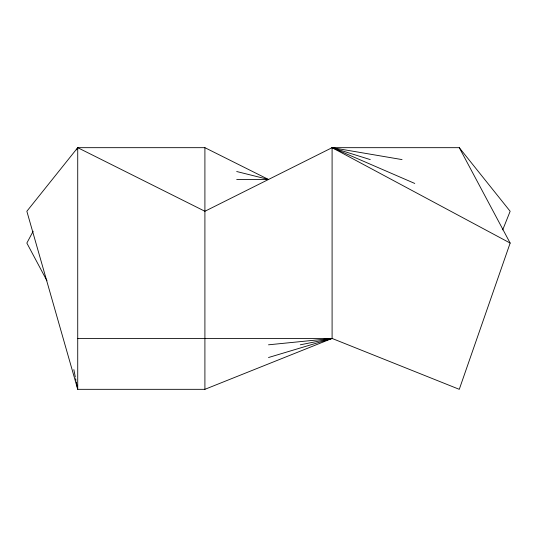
<?xml version="1.0" encoding="UTF-8"?>
<svg xmlns="http://www.w3.org/2000/svg" width="537" height="537" viewBox="0 0 537 537"><rect width="100%" height="100%" fill="white"/><g stroke="black" fill="none" stroke-linecap="round" stroke-linejoin="round"><path stroke-width="0.81" d="M402.045 159.596L332.094 147.675L332.094 338.451L204.906 389.325L77.724 389.325L26.85 211.269L77.724 147.675L204.906 211.269L332.094 147.675L459.276 147.675L510.15 243.066L459.276 389.325L332.094 338.451L77.724 338.451M502.706 229.876L510.15 211.269L459.276 147.675M33.16 231.232L26.85 243.066L46.961 280.777M76.543 149.89L77.724 147.675L204.906 147.675L268.5 179.472L236.703 179.472M268.5 357.528L332.094 338.451L268.5 344.808M300.297 344.808L332.094 338.451M236.703 171.525L268.5 179.472M510.15 243.066L332.094 147.675L370.248 159.596M332.094 147.675L414.759 183.446M73.844 369.604L75.301 376.994M75.623 378.639L75.945 380.283M76.267 381.928L77.724 389.325L77.724 147.675M204.906 147.675L204.906 389.325"/></g></svg>
